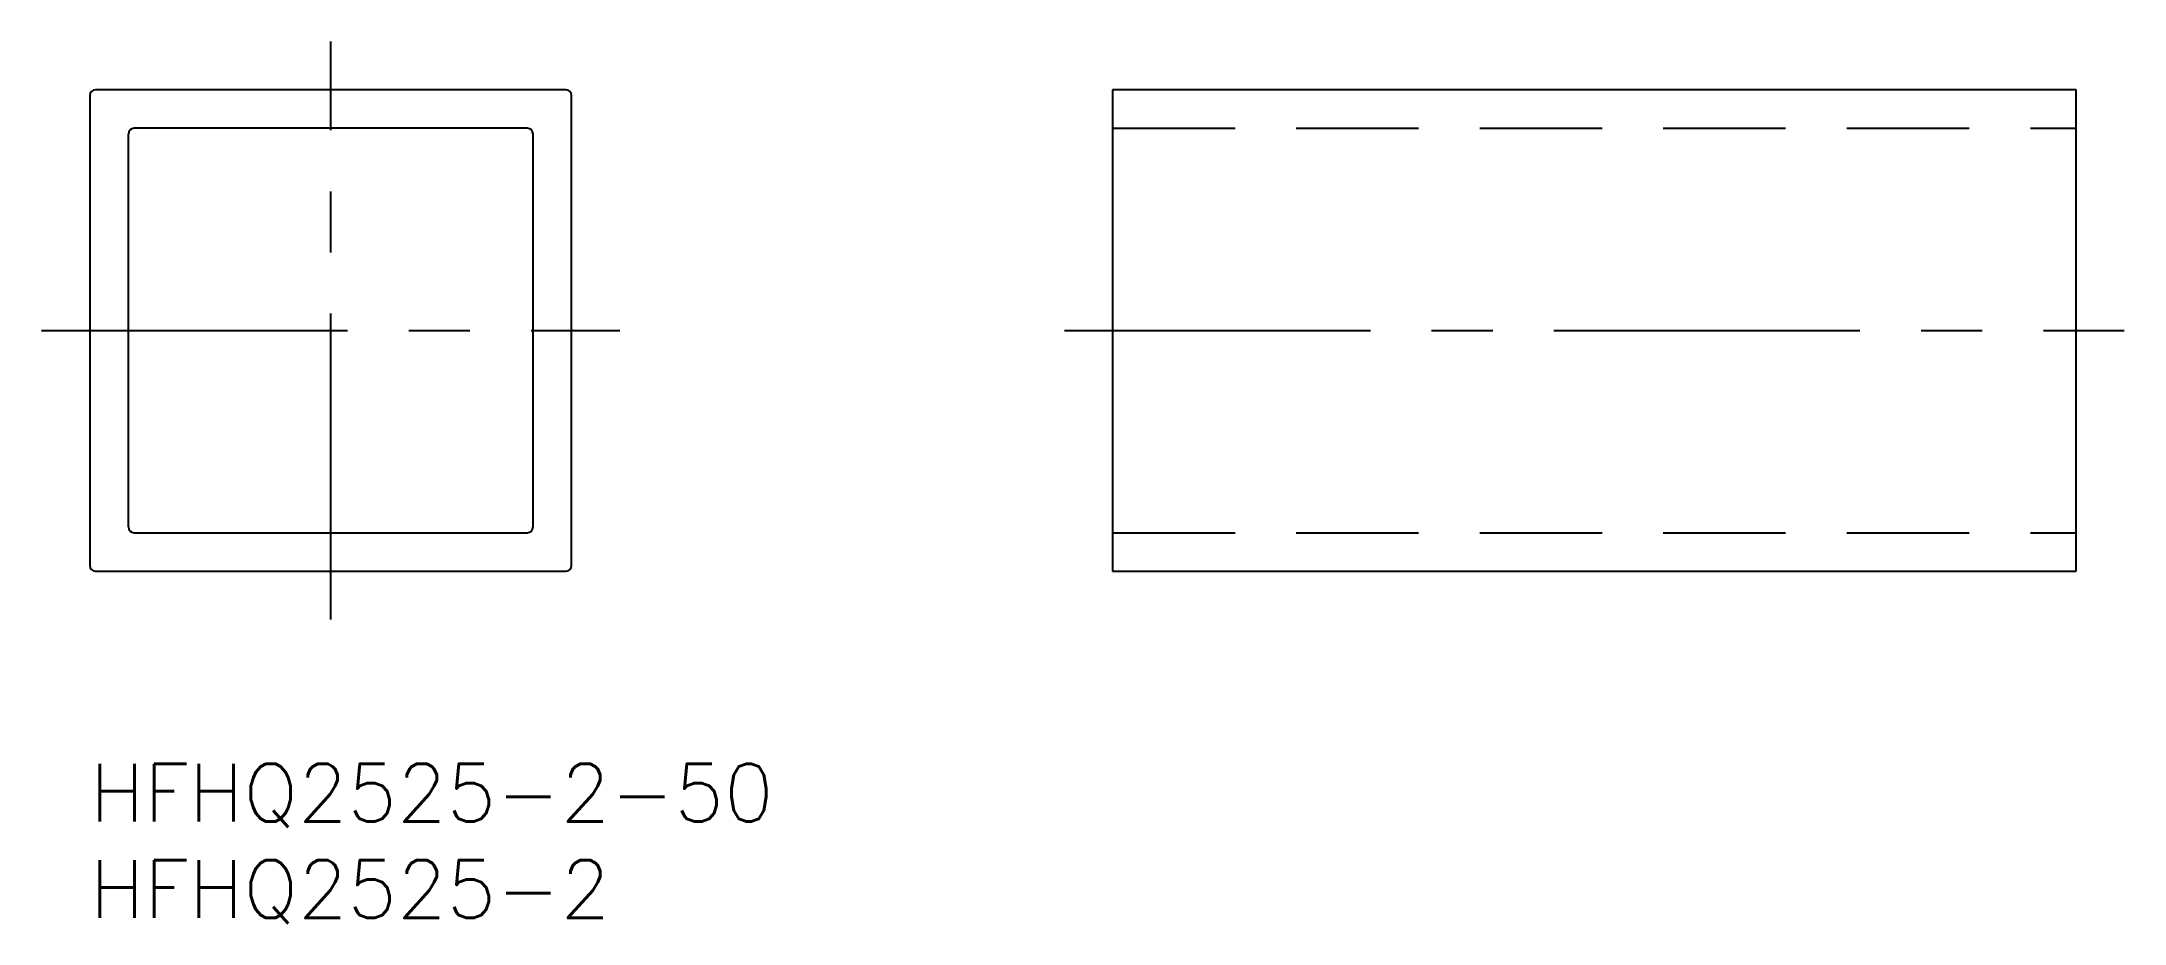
# Model space of a CAD drawing. Extents: x -2 to 106, y -8 to 38.
import ezdxf

# ---------------------------------------------------------------- set-up
doc = ezdxf.new("R2010")
doc.units = 0
doc.header["$LTSCALE"] = 0.5
doc.linetypes.add('CENTER', pattern=[50.8, 31.75, -6.35, 6.35, -6.35])
doc.linetypes.add('DASHED', pattern=[19.05, 12.7, -6.35])
for name, color, linetype in [('MSM_CENTER', 1, 'CENTER'), ('MSM_CONTINUOUS', 7, 'CONTINUOUS'), ('MSM_DASHED', 4, 'DASHED'), ('MSM_PART_NUMBER', 7, 'CONTINUOUS')]:
    doc.layers.add(name, color=color, linetype=linetype)
doc.styles.get("Standard").update_dxf_attribs({"font": 'txt.shx', "height": 3, "bigfont": 'bigfont.shx'})

# ---------------------------------------------------------------- blocks, each defined once
blk = doc.blocks.new('*U2')
at = {"layer": 'MSM_PART_NUMBER'}
blk.add_text('HFHQ2525-2-50', height=3, dxfattribs=at).set_placement((0, -3))
blk = doc.blocks.new('*U3')
at = {"layer": 'MSM_PART_NUMBER'}
blk.add_text('HFHQ2525-2', height=3, dxfattribs=at).set_placement((0, -8))

msp = doc.modelspace()

# ---------------------------------------------------------------- linework, layer by layer
at = {"layer": 'MSM_CENTER'}
for p, q in [((12.5, 7.5), (12.5, 37.5)), ((-2.5, 22.5), (27.5, 22.5)), ((50.58, 22.5), (105.58, 22.5))]:
    msp.add_line(p, q, dxfattribs=at)
at = {"layer": 'MSM_CONTINUOUS'}
for p, q in [((0, 34.7), (0, 10.3)), ((24.7, 35), (0.3, 35)), ((25, 10.3), (25, 34.7)), ((103.08, 35), (53.08, 35)), ((53.08, 35), (53.08, 10)), ((103.08, 10), (103.08, 35)), ((2, 12.3), (2, 32.7)), ((22.7, 33), (2.3, 33)), ((23, 12.3), (23, 32.7)), ((2.3, 12), (22.7, 12)), ((0.3, 10), (24.7, 10)), ((53.08, 10), (103.08, 10))]:
    msp.add_line(p, q, dxfattribs=at)
for centre, start, end in [((0.3, 34.7), 90, 180), ((24.7, 34.7), 0, 90), ((2.3, 32.7), 90, 180), ((22.7, 32.7), 0, 90), ((2.3, 12.3), 180, 270), ((22.7, 12.3), 270, 0), ((0.3, 10.3), 180, 270), ((24.7, 10.3), 270, 0)]:
    msp.add_arc(centre, 0.3, start, end, dxfattribs=at)
at = {"layer": 'MSM_DASHED'}
for p, q in [((53.08, 33), (103.08, 33)), ((53.08, 12), (103.08, 12))]:
    msp.add_line(p, q, dxfattribs=at)

# ---------------------------------------------------------------- block references
at = {"layer": 'MSM_CONTINUOUS'}
for name in ['*U2', '*U3']:
    msp.add_blockref(name, (0, 0), dxfattribs=at)

doc.saveas('drawing.dxf')
